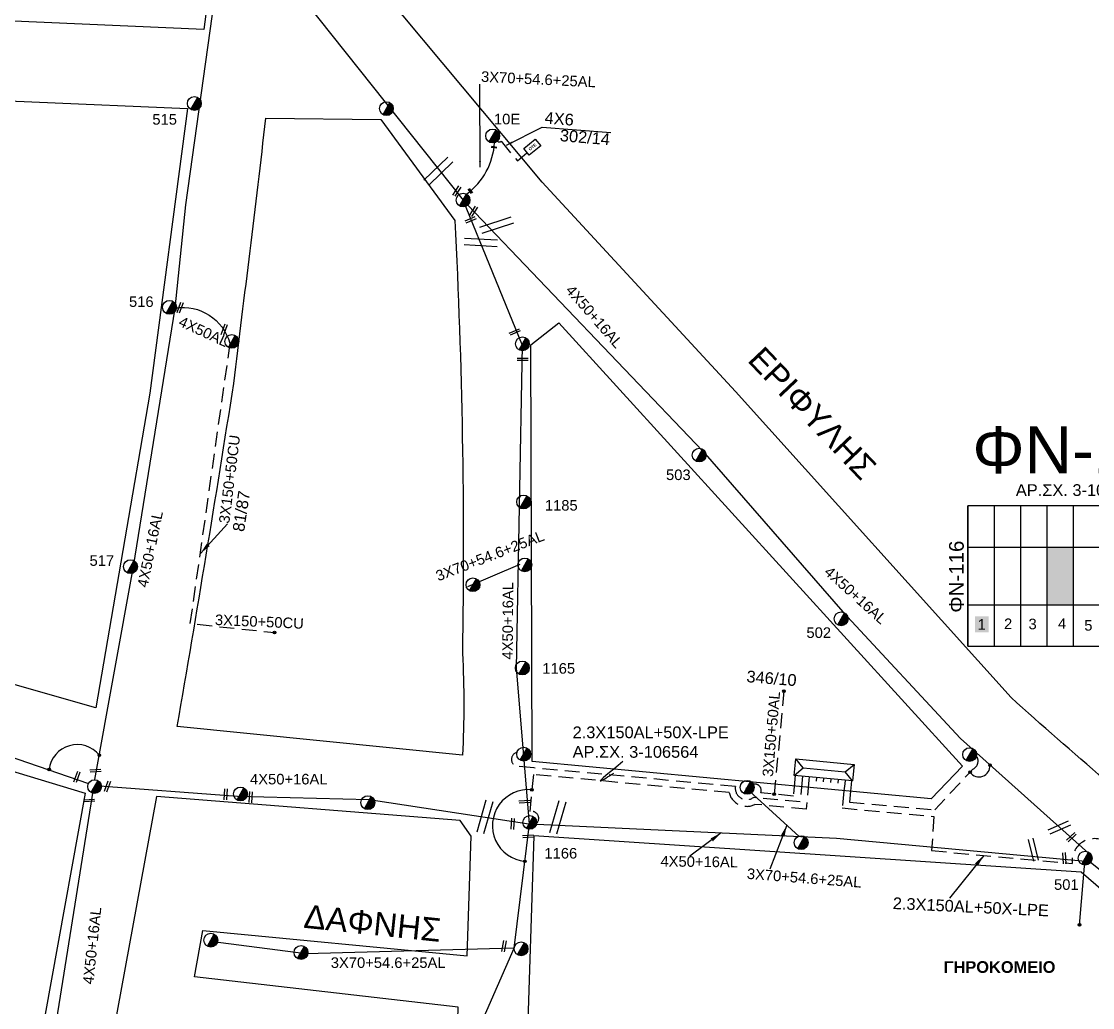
# Model space of a CAD drawing. Header units: millimetres. Extents: x 5010 to 7184, y -101 to 935.
# Drawn here: x 5499.9 to 5682.6, y 413.7 to 581.9 of the extents above; entities that cross this region are included whole.
import ezdxf
from ezdxf.enums import TextEntityAlignment as Align

# ---------------------------------------------------------------- set-up
doc = ezdxf.new("R2010")
doc.units = ezdxf.units.MM
doc.linetypes.add('DASHED', pattern=[19.05, 12.7, -6.35])
for name, color, linetype in [('Pillar OTE', 7, 'Continuous'), ('Ασφαλειοκιβώτια Χ.Τ 9 αναχωρήσεων', 7, 'Continuous'), ('Γέφυρες Εναερίου Δικτύου', 7, 'Continuous'), ('Γυμνά εναέρια ΧΤ και ΦΟΠ (3Φ)   4x50+16AL', 7, 'Continuous'), ('Επιγραφές - Σχήματα', 7, 'Continuous'), ('Καλώδια ΧΤ   3x150+50AL', 7, 'DASHED'), ('Καλώδια ΧΤ   3x150+50ALXLPE', 7, 'DASHED'), ('Καλώδια ΧΤ   3x150+50CU', 7, 'DASHED'), ('Καλώδια ΧΤ   3x150AL+50XLPE', 7, 'DASHED'), ('Καλώδια ΧΤ   4x50AL', 7, 'DASHED'), ('Μηχανική τομή', 7, 'Continuous'), ('Στύλος ΦΜ', 7, 'Continuous'), ('Στύλος ΦΜ @ 1', 7, 'Continuous'), ('Συνδέσεις', 7, 'Continuous'), ('Συνεστραμμένα ΧΤ   3x70+54.6+25AL', 7, 'SYN_LINE'), ('Συνεστραμμένα ΧΤ   4x120+25AL', 7, 'SYN_LINE'), ('Τομή', 7, 'Continuous'), ('Υποσταθμός πόλεως', 7, 'Continuous'), ('Υπόβαθρο ΔΕΗ', 7, 'Continuous'), ('Υπόγεια καλώδια Παροχών ΧΤ   4x6', 7, 'DASHED')]:
    doc.layers.add(name, color=color, linetype=linetype)
doc.styles.get("Standard").update_dxf_attribs({"font": 'arial.ttf'})
doc.linetypes.add('SYN_LINE', pattern='A,0.5,-0.0001,["/\\/\\/\\/",Standard,S=0.1,R=0,X=0,Y=-0.05],-0.25', length=0.7501)
doc.dimstyles.new('ISO-25', dxfattribs={"dimtxt": 2.5, "dimasz": 2.5, "dimexe": 1.25, "dimexo": 0.625, "dimtad": 1, "dimtxsty": 'Standard', "dimcen": 2.5, "dimaunit": 2, "dimazin": 0, "dimtfac": 1, "dimtmove": 0, "dimatfit": 3, "dimfxl": 1, "dimarcsym": 0})

# ---------------------------------------------------------------- blocks, each defined once
blk = doc.blocks.new('ΥΠΑΡΧΩΝ ΤΣΙΜΕΝΤΕΝΙΟΣ ΣΤΥΛΟΣ')
at = {"layer": 'Στύλος ΦΜ'}
blk.add_hatch(color=256, dxfattribs=at).paths.add_polyline_path([(-1.29, -2.28, 0.574793), (2.62, 0, 0.268822), (1.3, 2.27)])
blk.add_line((-1.29, -2.28), (1.3, 2.27), dxfattribs=at)
blk.add_circle((0, 0), 2.62, dxfattribs=at)
at = {"layer": 'Στύλος ΦΜ', "flags": 4}
for tag, p in [('ΑΡΙΘΜΟΣ', (-4.68, 8.05)), ('ΤΥΠΟΣ', (-4.91, 3.03))]:
    blk.add_attdef(tag, p, '', height=4, dxfattribs=at)
blk = doc.blocks.new('ΤΟΜΗ')
at = {"layer": 'Τομή', "ltscale": 40}
for p, q in [((-5.68, 0), (5.68, 0)), ((5.68, -2.33), (-5.68, -2.33))]:
    blk.add_line(p, q, dxfattribs=at)
blk = doc.blocks.new('ΜΗΧΑΝΙΚΗ ΤΟΜΗ')
at = {"layer": 'Μηχανική τομή', "ltscale": 40}
for p, q in [((-1.89, 0.78), (1.89, 0.78)), ((1.89, 0), (-1.89, 0))]:
    blk.add_line(p, q, dxfattribs=at)
blk = doc.blocks.new('_ΣΥΝΔΕΣΗ')
at = {"layer": 'Συνδέσεις', "linetype": 'SYN_LINE', "ltscale": 40}
blk.add_hatch(color=256, dxfattribs=at).paths.add_polyline_path([(0.5, -0.01, 1), (-0.5, -0.01, 1)])
at = {"layer": 'Συνδέσεις'}
blk.add_circle((0, -0.01), 0.5, dxfattribs=at)
blk = doc.blocks.new('ΥΠΟΣΤΑΘΜΟΣ ΠΟΛΕΩΣ 9 ΑΝΑΧΩΡΗΣΕΩΝ')
at = {"layer": 'Υποσταθμός πόλεως', "ltscale": 40}
for p, q in [((-9.63, -2.82), (-9.63, -4)), ((-7.12, -2.82), (-7.12, -4)), ((-4.84, -2.82), (-4.84, -4)), ((-2.36, -2.82), (-2.36, -4)), ((0.09, -2.82), (0.09, -4)), ((2.55, -2.82), (2.55, -4)), ((5.02, -2.82), (5.02, -4)), ((7.48, -2.82), (7.48, -4)), ((9.61, -2.82), (9.61, -4))]:
    blk.add_line(p, q, dxfattribs=at)
blk.add_lwpolyline([(-10.02, 2.82), (10.02, 2.82), (10.02, -2.82), (-10.02, -2.82)], close=True, dxfattribs=at)
for points in [[(-7.21, 0), (-10.02, 2.82)], [(-10.02, -2.82), (-7.21, 0)], [(-7.21, 0), (7.21, 0)], [(7.21, 0), (10.02, 2.82)], [(10.02, -2.82), (7.21, 0)]]:
    blk.add_lwpolyline(points, dxfattribs=at)
at = {"layer": 'Υποσταθμός πόλεως', "linetype": 'SYN_LINE', "ltscale": 40, "flags": 1}
for tag, p in [('ΜΕΤΑΣΧΗΜΑΤΙΣΜΟΣ', (10.79, 1.71)), ('ΙΣΧΥΣ', (10.77, -1.08)), ('ΑΡΙΘΜΟΣ', (10.89, -3.8))]:
    blk.add_attdef(tag, p, '', height=1.8, dxfattribs=at)
blk = doc.blocks.new('ΑΣΦΑΛΕΙΟΚΙΒΩΤΙΟ ΥΠΟΣΤΑΘΜΟΥ 9 ΑΝΑΧΩΡΗΣΕΩΝ')
at = {"layer": 'Ασφαλειοκιβώτια Χ.Τ 9 αναχωρήσεων', "ltscale": 40}
for p, q in [((-23.8, 40.36), (24.02, 40.36)), ((-9.72, 40.36), (-9.72, -40.64)), ((9.94, 40.36), (9.94, -40.64)), ((-23.8, 31.36), (24.02, 31.36)), ((-23.8, 22.36), (24.02, 22.36)), ((-23.8, 13.36), (24.02, 13.36)), ((-23.8, 4.36), (24.02, 4.36)), ((-23.8, -4.64), (24.02, -4.64)), ((-23.8, -13.64), (24.02, -13.64)), ((-23.8, -22.64), (24.02, -22.64)), ((-23.8, -31.64), (24.02, -31.64))]:
    blk.add_line(p, q, dxfattribs=at)
at = {"layer": 'Ασφαλειοκιβώτια Χ.Τ 9 αναχωρήσεων'}
blk.add_lwpolyline([(-23.8, -40.64), (24.02, -40.64), (24.02, 40.36), (-23.8, 40.36)], close=True, dxfattribs=at)
for s, p in [('1', (-18.22, 37.06)), ('2', (-18.02, 28.07)), ('3', (-18.09, 19.73)), ('4', (-17.94, 9.66)), ('5', (-18.55, 0.71)), ('6', (-18.4, -7.35)), ('7', (-18.34, -16.37)), ('8', (-18.19, -26.2)), ('9', (-18.02, -34.53))]:
    blk.add_text(s, height=3.6, rotation=270, dxfattribs=at).set_placement(p)
at = {"layer": 'Ασφαλειοκιβώτια Χ.Τ 9 αναχωρήσεων', "ltscale": 40}
for tag, height, p in [('ΟΝΟΜΑ', 5, (-0.16, 44.31)), ('ΚΕΙΜΕΝΟ 1', 2, (17.06, 35.59)), ('ΚΕΙΜΕΝΟ 2', 2, (17.06, 26.88)), ('ΚΕΙΜΕΝΟ 3', 2, (17.06, 17.69)), ('ΚΕΙΜΕΝΟ 4', 2, (17.06, 8.71)), ('ΚΕΙΜΕΝΟ 5', 2, (17.06, -0.13)), ('ΚΕΙΜΕΝΟ 6', 2, (17.06, -9.05)), ('ΚΕΙΜΕΝΟ 7', 2, (17.06, -18.13)), ('ΚΕΙΜΕΝΟ 8', 2, (17.06, -26.85)), ('ΚΕΙΜΕΝΟ 9', 2, (17.06, -35.99)), ('ΣΧ', 2, (-0.1, -42.64))]:
    blk.add_attdef(tag, text='', height=height, dxfattribs=at).set_placement(p, align=Align.MIDDLE_CENTER)
blk = doc.blocks.new('PILLAR ΟΤΕ')
at = {"layer": 'Pillar OTE', "ltscale": 40}
blk.add_lwpolyline([(-3.31, 2.02), (3.39, 2.02), (3.39, -1.99), (-3.31, -1.99)], close=True, dxfattribs=at)
at = {"layer": 'Pillar OTE', "insert": (-1.81, 0.71), "char_height": 1.3575, "width": 109.961, "attachment_point": 1}
blk.add_mtext('{\\fArial|b1|i0|c161|p34;OTE}', dxfattribs=at)

msp = doc.modelspace()

# ---------------------------------------------------------------- hatches: boundary and pattern name
at = {"layer": 'Καλώδια ΧΤ   3x150+50ALXLPE', "linetype": 'DASHED', "ltscale": 0.2}
h = msp.add_hatch(color=6, dxfattribs=at)
h.dxf.hatch_style = 1
h.paths.add_polyline_path([(5679.34, 492.25), (5674.84, 492.25), (5674.84, 482.43), (5679.34, 482.43)])
h = msp.add_hatch(color=30, dxfattribs=at)
h.dxf.hatch_style = 1
h.paths.add_polyline_path([(5662.54, 477.72), (5664.84, 477.72), (5664.84, 480.43), (5662.54, 480.43)])

# ---------------------------------------------------------------- linework, layer by layer
at = {"layer": 'Γέφυρες Εναερίου Δικτύου', "color": 4, "linetype": 'SYN_LINE', "ltscale": 10, "flags": 128}
msp.add_lwpolyline([(5680.35, 427.79), (5681.32, 439.21)], dxfattribs=at)
at = {"layer": 'Γυμνά εναέρια ΧΤ και ΦΟΠ (3Φ)   4x50+16AL', "color": 85, "flags": 128}
msp.add_lwpolyline([(5554.64, 730.34), (5551.34, 697.89), (5544.54, 655.58), (5535.15, 601.87), (5575.23, 551.4), (5576.04, 550.56)], dxfattribs=at)
at = {"layer": 'Γυμνά εναέρια ΧΤ και ΦΟΠ (3Φ)   4x50+16AL', "color": 6, "flags": 128}
for points in [[(5512.43, 452.59), (5519.03, 488.93), (5526.17, 533.01), (5527.95, 550.62), (5535.15, 601.87)], [(5459.33, 467.51), (5487.23, 460.25), (5511.36, 451.95)]]:
    msp.add_lwpolyline(points, dxfattribs=at)
at = {"layer": 'Γυμνά εναέρια ΧΤ και ΦΟΠ (3Φ)   4x50+16AL', "color": 1, "flags": 128}
msp.add_lwpolyline([(5586.57, 445.04), (5584.37, 471.6), (5585.37, 526.63), (5575.23, 551.4)], dxfattribs=at)
at = {"layer": 'Γυμνά εναέρια ΧΤ και ΦΟΠ (3Φ)   4x50+16AL', "color": 202, "flags": 128}
msp.add_lwpolyline([(5576.05, 550.56), (5616.1, 508.61), (5640.01, 481.2), (5660.04, 459.59), (5682.43, 439.57)], dxfattribs=at)
at = {"layer": 'Γυμνά εναέρια ΧΤ και ΦΟΠ (3Φ)   4x50+16AL', "color": 151, "flags": 128}
for points in [[(5512.52, 451.62), (5536.78, 449.8), (5559.23, 449.22), (5586.47, 445.05)], [(5512.15, 450.96), (5505.71, 410.34), (5500.19, 386.4)]]:
    msp.add_lwpolyline(points, dxfattribs=at)
at = {"layer": 'Γυμνά εναέρια ΧΤ και ΦΟΠ (3Φ)   4x50+16AL', "color": 62, "flags": 128}
msp.add_lwpolyline([(5584.14, 370.76), (5576.43, 406.77), (5583.96, 423.87), (5586.57, 445.04)], dxfattribs=at)
at = {"layer": 'Γυμνά εναέρια ΧΤ και ΦΟΠ (3Φ)   4x50+16AL', "color": 30, "flags": 128}
msp.add_lwpolyline([(5586.47, 445.05), (5586.57, 445.04), (5638.94, 442.6), (5681.4, 438.69)], dxfattribs=at)
at = {"layer": 'Επιγραφές - Σχήματα', "linetype": 'Continuous', "ltscale": 0.2}
for centre, radius, start, end in [((5509.45, 453.74), 4.83, 38.8591, 173.1571), ((5586.38, 444.76), 6.13, 84.2644, 264.4426)]:
    msp.add_arc(centre, radius, start, end, dxfattribs=at)
at = {"layer": 'Επιγραφές - Σχήματα', "color": 0, "ltscale": 0.2}
msp.add_arc((5663.23, 454.92), 1.86, 214.5096, 4.6557, dxfattribs=at)
at = {"layer": 'Επιγραφές - Σχήματα', "color": 0, "linetype": 'Continuous', "ltscale": 0.2}
msp.add_spline([(5602.51, 455.66), (5598.72, 452.4), (5600.93, 453.69)], degree=3, dxfattribs=at)
at = {"layer": 'Καλώδια ΧΤ   3x150+50ALXLPE', "color": 30, "linetype": 'DASHED', "ltscale": 0.2}
msp.add_line((5629.96, 467.7), (5628.29, 450.11), dxfattribs=at)
at = {"layer": 'Καλώδια ΧΤ   3x150+50CU', "color": 6, "linetype": 'DASHED', "ltscale": 0.2, "flags": 128}
msp.add_lwpolyline([(5535.48, 527), (5528.67, 479.21), (5543.08, 477.68)], dxfattribs=at)
at = {"layer": 'Καλώδια ΧΤ   3x150AL+50XLPE', "color": 1, "linetype": 'DASHED', "ltscale": 0.2}
msp.add_lwpolyline([(5633.08, 452.58), (5632.72, 448.79), (5624.74, 449.55, -0.666931), (5621.68, 451.42), (5587.33, 454.59), (5584.66, 454.84, -0.895715), (5584.44, 457.21)], format="xyb", dxfattribs=at)
at = {"layer": 'Καλώδια ΧΤ   3x150AL+50XLPE', "color": 202, "linetype": 'DASHED', "ltscale": 0.2}
msp.add_lwpolyline([(5641.41, 451.79), (5641.3, 450.61), (5641.13, 448.78), (5655.67, 447.42), (5662.15, 454.36, 0.474247), (5662.78, 456.65)], format="xyb", dxfattribs=at)
at = {"layer": 'Καλώδια ΧΤ   3x150AL+50XLPE', "color": 62, "linetype": 'DASHED', "ltscale": 0.2}
msp.add_lwpolyline([(5634.22, 452.48), (5633.75, 447.55), (5625, 448.38, -0.483118), (5620.6, 450.38), (5587.23, 453.46), (5587.23, 453.46), (5586.64, 447.12, -0.782332), (5587.78, 445.14)], format="xyb", dxfattribs=at)
at = {"layer": 'Καλώδια ΧΤ   3x150AL+50XLPE', "color": 30, "linetype": 'DASHED', "ltscale": 0.2}
msp.add_lwpolyline([(5631.83, 452.7), (5631.56, 449.8), (5626.01, 450.33, 0.617632), (5624.74, 451.79)], format="xyb", dxfattribs=at)
at = {"layer": 'Καλώδια ΧΤ   3x150AL+50XLPE', "color": 6, "linetype": 'DASHED', "ltscale": 0.2}
msp.add_lwpolyline([(5640.35, 451.89), (5640.17, 450.71), (5639.9, 447.76), (5655.52, 446.3), (5655.14, 440.49), (5679.11, 438.28, -0.633136), (5684.98, 441.92), (5715.51, 416.46)], format="xyb", dxfattribs=at)
at = {"layer": 'Καλώδια ΧΤ   4x50AL', "color": 6, "linetype": 'Continuous', "ltscale": 0.2, "flags": 128}
msp.add_lwpolyline([(5526.17, 533.01, -0.382362), (5535.48, 527, -1.398764)], format="xyb", dxfattribs=at)
at = {"layer": 'Συνεστραμμένα ΧΤ   3x70+54.6+25AL', "color": 1, "linetype": 'SYN_LINE', "ltscale": 10, "flags": 128}
msp.add_lwpolyline([(5584.93, 489.27), (5576, 485.48)], dxfattribs=at)
at = {"layer": 'Συνεστραμμένα ΧΤ   3x70+54.6+25AL', "color": 30, "linetype": 'SYN_LINE', "ltscale": 15, "flags": 128}
msp.add_lwpolyline([(5632.58, 442.9), (5623.46, 451.18)], dxfattribs=at)
at = {"layer": 'Συνεστραμμένα ΧΤ   3x70+54.6+25AL', "color": 62, "linetype": 'SYN_LINE', "ltscale": 20, "flags": 128}
msp.add_lwpolyline([(5583.96, 423.87), (5548.44, 422.87), (5532.18, 425.01)], dxfattribs=at)
at = {"layer": 'Συνεστραμμένα ΧΤ   3x70+54.6+25AL', "color": 85, "linetype": 'SYN_LINE', "ltscale": 8}
msp.add_arc((5568.92, 561.9), 11.71, 306.1604, 356.6661, dxfattribs=at)
at = {"layer": 'Συνεστραμμένα ΧΤ   4x120+25AL', "color": 2, "linetype": 'SYN_LINE', "ltscale": 20}
msp.add_lwpolyline([(5797.44, 340.39), (5778.33, 356.65), (5758.69, 372.11), (5728.31, 399.65), (5706.09, 419.24), (5681.32, 439.21)], dxfattribs=at)
at = {"layer": 'Υπόβαθρο ΔΕΗ', "flags": 128}
msp.add_lwpolyline([(5713.25, 688.76, 0.013123), (5709.06, 649.44, 0.032421), (5707.08, 608.27, 0.009172), (5705.72, 544.83, -0.000909), (5700.89, 439.11, -0.013266), (5668.68, 466.59), (5621.72, 518.75), (5588.75, 554.46), (5547.96, 603.32), (5566.18, 719.15), (5571.14, 722)], format="xyb", close=True, dxfattribs=at)
msp.add_lwpolyline([(5713.25, 688.76, 0.013123), (5709.06, 649.44, 0.032421), (5707.08, 608.27, 0.009172), (5705.72, 544.83, -0.000909), (5700.89, 439.11, -0.013266), (5668.68, 466.59), (5621.72, 518.75), (5588.75, 554.46), (5547.96, 603.32), (5566.18, 719.15), (5571.14, 722)], format="xyb", close=True, dxfattribs=at)
for points in [[(5485.07, 650.55), (5494.46, 649.78), (5533.71, 601.06), (5531.02, 580.53), (5476.54, 582.91)], [(5485.07, 650.55), (5494.46, 649.78), (5533.71, 601.06), (5531.02, 580.53), (5476.54, 582.91)], [(5475.1, 569.33), (5528.28, 567.01), (5521.81, 518.51), (5512.62, 464.85), (5462.78, 479.07), (5470.52, 535.74)], [(5475.1, 569.33), (5528.28, 567.01), (5521.81, 518.51), (5512.62, 464.85), (5462.78, 479.07), (5470.52, 535.74)], [(5522.98, 449.73), (5510.94, 383.97), (5573.31, 374.65), (5574.42, 413.81), (5529.42, 418.98), (5530.86, 426.85), (5575.94, 422.54), (5576.62, 442.94), (5574.76, 445.65)], [(5522.98, 449.73), (5510.94, 383.97), (5573.31, 374.65), (5574.42, 413.81), (5529.42, 418.98), (5530.86, 426.85), (5575.94, 422.54), (5576.62, 442.94), (5574.76, 445.65)], [(5587.3, 443.03), (5585.69, 393.91), (5585.03, 372.44), (5649.44, 368.2), (5729.99, 363.12), (5745.08, 373.96), (5746.77, 379.72), (5680.66, 436.79)], [(5587.3, 443.03), (5585.69, 393.91), (5585.03, 372.44), (5649.44, 368.2), (5729.99, 363.12), (5745.08, 373.96), (5746.77, 379.72), (5680.66, 436.79)]]:
    msp.add_lwpolyline(points, close=True, dxfattribs=at)
msp.add_lwpolyline([(5541.63, 565.36), (5561.2, 565.13), (5573.82, 547.94, -0.017367), (5575.13, 474.14, -0.026706), (5575.13, 456.74), (5526.51, 461.63, 0.003996), (5536.14, 520.13, 0.001375), (5541.63, 565.36, -1.444026)], format="xyb", dxfattribs=at)
msp.add_lwpolyline([(5541.63, 565.36), (5561.2, 565.13), (5573.82, 547.94, -0.017367), (5575.13, 474.14, -0.026706), (5575.13, 456.74), (5526.51, 461.63, 0.003996), (5536.14, 520.13, 0.001375), (5541.63, 565.36, -1.444026)], format="xyb", dxfattribs=at)
for points in [[(5588.71, 563.84), (5600.41, 562.95)], [(5586.81, 526.71), (5591.57, 530.51), (5660.43, 454.89), (5655.08, 449.32), (5587.02, 455.68), (5586.81, 526.71)], [(5586.81, 526.71), (5591.57, 530.51), (5660.43, 454.89), (5655.08, 449.32), (5587.02, 455.68), (5586.81, 526.71)], [(5460.3, 465.6), (5510.83, 450.29), (5499.33, 386.88), (5451.66, 393.78), (5460.3, 465.6)]]:
    msp.add_lwpolyline(points, dxfattribs=at)
at = {"layer": 'Υπόγεια καλώδια Παροχών ΧΤ   4x6', "color": 85, "linetype": 'DASHED', "ltscale": 0.2}
msp.add_lwpolyline([(5581, 561.66, 0.539965), (5581.73, 561.44), (5584.5, 558.12), (5586.13, 559.48)], format="xyb", dxfattribs=at)

# ---------------------------------------------------------------- block references
at = {"layer": 'Pillar OTE', "xscale": 0.375, "yscale": 0.375, "zscale": 0.375, "rotation": 38.94813752447912}
msp.add_blockref('PILLAR ΟΤΕ', (5587.03, 560.43), dxfattribs=at)
at = {"layer": 'Ασφαλειοκιβώτια Χ.Τ 9 αναχωρήσεων', "xscale": 0.5, "yscale": 0.5, "zscale": 0.5, "rotation": 90}
msp.add_blockref('ΑΣΦΑΛΕΙΟΚΙΒΩΤΙΟ ΥΠΟΣΤΑΘΜΟΥ 9 ΑΝΑΧΩΡΗΣΕΩΝ', (5681.52, 487.28), dxfattribs=at).add_auto_attribs({'ΟΝΟΜΑ': 'ΦΝ-116'})
at = {"layer": 'Μηχανική τομή'}
for p, xscale, yscale, zscale, rotation in [((5580.52, 560.32), 0.2500000000002005, 0.2500000000002005, 0.2500000000002005, 350.6898096769567), ((5574.35, 552.85), 0.5000000000000845, 0.5000000000000845, 0.5000000000000845, 57.05616101257897), ((5576.39, 552.89), 0.2500000000002005, 0.2500000000002005, 0.2500000000002005, 307.417771825569), ((5577.19, 549.39), 0.5000000000000845, 0.5000000000000845, 0.5000000000000845, 57.05616101257897), ((5576.6, 547.87), 0.500000000000115, 0.500000000000115, 0.500000000000115, 22.68883664659486), ((5527.18, 533), 0.4999999999999805, 0.4999999999999805, 0.4999999999999805, 69.8114535285916), ((5534.71, 529.27), 0.4999999999999805, 0.4999999999999805, 0.4999999999999805, 69.8114535285916), ((5584.12, 528.75), 0.500000000000115, 0.500000000000115, 0.500000000000115, 22.68883664659486), ((5585.42, 524.07), 0.5000000000000909, 0.5000000000000909, 0.5000000000000909, 1.19682204822616), ((5509.58, 453), 0.4999999999999805, 0.4999999999999805, 0.4999999999999805, 69.8114535285916), ((5512.58, 453.91), 0.4999999999999731, 0.4999999999999731, 0.4999999999999731, 3.571197073477891), ((5514.77, 451.37), 0.4999999999999805, 0.4999999999999805, 0.4999999999999805, 69.8114535285916), ((5534.96, 450.07), 0.4999999999999548, 0.4999999999999548, 0.4999999999999548, 85.96858479910239), ((5539.22, 449.6), 0.4999999999999548, 0.4999999999999548, 0.4999999999999548, 85.96858479910239), ((5511.48, 448.84), 0.4999999999999731, 0.4999999999999731, 0.4999999999999731, 3.571197073477891), ((5585.72, 449.04), 0.4999999999999872, 0.4999999999999872, 0.4999999999999872, 184.3384624183343), ((5583.88, 445.05), 0.4999999999999548, 0.4999999999999548, 0.4999999999999548, 85.96858479910239), ((5586.33, 443.12), 0.4999999999999872, 0.4999999999999872, 0.4999999999999872, 184.3384624183343), ((5679.11, 442.63), 0.5000000000001291, 0.5000000000001291, 0.5000000000001291, 42.53526481974995), ((5677.97, 439.2), 0.500000000000075, 0.500000000000075, 0.500000000000075, 94.24566345036376), ((5582.03, 424.23), 0.4999999999999756, 0.4999999999999756, 0.4999999999999756, 259.1774116379132)]:
    msp.add_blockref('ΜΗΧΑΝΙΚΗ ΤΟΜΗ', p, dxfattribs=dict(at, xscale=xscale, yscale=yscale, zscale=zscale, rotation=rotation))
at = {"layer": 'Στύλος ΦΜ @ 1', "ltscale": 40}
ref = msp.add_blockref('ΥΠΑΡΧΩΝ ΤΣΙΜΕΝΤΕΝΙΟΣ ΣΤΥΛΟΣ', (5529.42, 567.9), dxfattribs=dict(at, xscale=0.4499999999998181, yscale=0.4499999999998181, zscale=0.4499999999998181))
ref.add_attrib('ΤΥΠΟΣ', '515', (5522.26, 564.28), dxfattribs={"layer": 'Στύλος ΦΜ', "height": 1.8, "flags": 4})
at = {"layer": 'Στύλος ΦΜ @ 1', "ltscale": 40, "xscale": 0.4499999999998181, "yscale": 0.4499999999998181, "zscale": 0.4499999999998181}
for p in [(5562.17, 567.01), (5562.17, 567.01), (5575.24, 551.42), (5575.24, 551.42), (5535.82, 527.32), (5535.82, 527.32), (5585.36, 526.9), (5585.36, 526.9), (5585.78, 489.2), (5585.78, 489.2), (5576.93, 485.83), (5585.58, 456.93), (5661.62, 456.86), (5512.41, 451.41), (5512.41, 451.41), (5537.28, 450.15), (5537.28, 450.15), (5623.68, 451.28), (5623.68, 451.28), (5559, 448.67), (5559, 448.67), (5632.88, 441.85), (5532.22, 425.22), (5532.22, 425.22), (5547.61, 423.11), (5547.61, 423.11), (5585.13, 423.74), (5585.13, 423.74)]:
    msp.add_blockref('ΥΠΑΡΧΩΝ ΤΣΙΜΕΝΤΕΝΙΟΣ ΣΤΥΛΟΣ', p, dxfattribs=at)
at = {"layer": 'Στύλος ΦΜ @ 1', "ltscale": 40}
ref = msp.add_blockref('ΥΠΑΡΧΩΝ ΤΣΙΜΕΝΤΕΝΙΟΣ ΣΤΥΛΟΣ', (5580.29, 562.35), dxfattribs=dict(at, xscale=0.4499999999998181, yscale=0.4499999999998181, zscale=0.4499999999998181))
ref.add_attrib('ΤΥΠΟΣ', '10Ε', (5580.51, 564.33), dxfattribs={"layer": 'Στύλος ΦΜ', "height": 1.8, "flags": 4})
ref = msp.add_blockref('ΥΠΑΡΧΩΝ ΤΣΙΜΕΝΤΕΝΙΟΣ ΣΤΥΛΟΣ', (5525.17, 533.13), dxfattribs=dict(at, xscale=0.4499999999998181, yscale=0.4499999999998181, zscale=0.4499999999998181))
ref.add_attrib('ΤΥΠΟΣ', '516', (5518.28, 533.2), dxfattribs={"layer": 'Στύλος ΦΜ', "height": 1.8, "flags": 4})
ref = msp.add_blockref('ΥΠΑΡΧΩΝ ΤΣΙΜΕΝΤΕΝΙΟΣ ΣΤΥΛΟΣ', (5615.51, 507.94), dxfattribs=dict(at, xscale=0.4499999999998181, yscale=0.4499999999998181, zscale=0.4499999999998181))
ref.add_attrib('ΤΥΠΟΣ', '503', (5609.85, 503.68), dxfattribs={"layer": 'Στύλος ΦΜ', "height": 1.8, "flags": 4})
ref = msp.add_blockref('ΥΠΑΡΧΩΝ ΤΣΙΜΕΝΤΕΝΙΟΣ ΣΤΥΛΟΣ', (5615.51, 507.94), dxfattribs=dict(at, xscale=0.4499999999998181, yscale=0.4499999999998181, zscale=0.4499999999998181))
ref.add_attrib('ΤΥΠΟΣ', '503', (5609.85, 503.68), dxfattribs={"layer": 'Στύλος ΦΜ', "height": 1.8, "flags": 4})
ref = msp.add_blockref('ΥΠΑΡΧΩΝ ΤΣΙΜΕΝΤΕΝΙΟΣ ΣΤΥΛΟΣ', (5585.57, 499.94), dxfattribs=dict(at, xscale=0.4499999999998181, yscale=0.4499999999998181, zscale=0.4499999999998181))
ref.add_attrib('ΤΥΠΟΣ', '1185', (5589.19, 498.47), dxfattribs={"layer": 'Στύλος ΦΜ', "height": 1.8, "flags": 4})
ref = msp.add_blockref('ΥΠΑΡΧΩΝ ΤΣΙΜΕΝΤΕΝΙΟΣ ΣΤΥΛΟΣ', (5585.57, 499.94), dxfattribs=dict(at, xscale=0.4499999999998181, yscale=0.4499999999998181, zscale=0.4499999999998181))
ref.add_attrib('ΤΥΠΟΣ', '1185', (5589.19, 498.47), dxfattribs={"layer": 'Στύλος ΦΜ', "height": 1.8, "flags": 4})
ref = msp.add_blockref('ΥΠΑΡΧΩΝ ΤΣΙΜΕΝΤΕΝΙΟΣ ΣΤΥΛΟΣ', (5518.52, 488.91), dxfattribs=dict(at, xscale=0.4499999999998181, yscale=0.4499999999998181, zscale=0.4499999999998181))
ref.add_attrib('ΤΥΠΟΣ', '517', (5511.55, 489.05), dxfattribs={"layer": 'Στύλος ΦΜ', "height": 1.8, "flags": 4})
ref = msp.add_blockref('ΥΠΑΡΧΩΝ ΤΣΙΜΕΝΤΕΝΙΟΣ ΣΤΥΛΟΣ', (5518.52, 488.91), dxfattribs=dict(at, xscale=0.4499999999998181, yscale=0.4499999999998181, zscale=0.4499999999998181))
ref.add_attrib('ΤΥΠΟΣ', '517', (5511.55, 489.05), dxfattribs={"layer": 'Στύλος ΦΜ', "height": 1.8, "flags": 4})
ref = msp.add_blockref('ΥΠΑΡΧΩΝ ΤΣΙΜΕΝΤΕΝΙΟΣ ΣΤΥΛΟΣ', (5639.7, 480.02), dxfattribs=dict(at, xscale=0.4499999999998181, yscale=0.4499999999998181, zscale=0.4499999999998181))
ref.add_attrib('ΤΥΠΟΣ', '502', (5633.79, 476.76), dxfattribs={"layer": 'Στύλος ΦΜ', "height": 1.8, "flags": 4})
ref = msp.add_blockref('ΥΠΑΡΧΩΝ ΤΣΙΜΕΝΤΕΝΙΟΣ ΣΤΥΛΟΣ', (5585.35, 471.63), dxfattribs=dict(at, xscale=0.4499999999998181, yscale=0.4499999999998181, zscale=0.4499999999998181))
ref.add_attrib('ΤΥΠΟΣ', '1165', (5588.75, 470.66), dxfattribs={"layer": 'Στύλος ΦΜ', "height": 1.8, "flags": 4})
ref = msp.add_blockref('ΥΠΑΡΧΩΝ ΤΣΙΜΕΝΤΕΝΙΟΣ ΣΤΥΛΟΣ', (5585.35, 471.63), dxfattribs=dict(at, xscale=0.4499999999998181, yscale=0.4499999999998181, zscale=0.4499999999998181))
ref.add_attrib('ΤΥΠΟΣ', '1165', (5588.75, 470.66), dxfattribs={"layer": 'Στύλος ΦΜ', "height": 1.8, "flags": 4})
ref = msp.add_blockref('ΥΠΑΡΧΩΝ ΤΣΙΜΕΝΤΕΝΙΟΣ ΣΤΥΛΟΣ', (5586.61, 445.3), dxfattribs=dict(at, xscale=0.4499999999998181, yscale=0.4499999999998181, zscale=0.4499999999998181))
ref.add_attrib('ΤΥΠΟΣ', '1166', (5589.11, 439.14), dxfattribs={"layer": 'Στύλος ΦΜ', "height": 1.8, "flags": 4})
ref = msp.add_blockref('ΥΠΑΡΧΩΝ ΤΣΙΜΕΝΤΕΝΙΟΣ ΣΤΥΛΟΣ', (5586.61, 445.3), dxfattribs=dict(at, xscale=0.4499999999998181, yscale=0.4499999999998181, zscale=0.4499999999998181))
ref.add_attrib('ΤΥΠΟΣ', '1166', (5589.11, 439.14), dxfattribs={"layer": 'Στύλος ΦΜ', "height": 1.8, "flags": 4})
ref = msp.add_blockref('ΥΠΑΡΧΩΝ ΤΣΙΜΕΝΤΕΝΙΟΣ ΣΤΥΛΟΣ', (5681.32, 439.21), dxfattribs=dict(at, xscale=0.4499999999998181, yscale=0.4499999999998181, zscale=0.4499999999998181))
ref.add_attrib('ΤΥΠΟΣ', '501', (5676.01, 433.8), dxfattribs={"layer": 'Στύλος ΦΜ', "height": 1.8, "flags": 4})
at = {"layer": 'Συνδέσεις', "xscale": 0.4500000000000455, "yscale": 0.4500000000000455, "zscale": 0.4500000000000455}
for p in [(5543.08, 477.68), (5629.96, 467.7), (5513.22, 456.78), (5665.09, 455.08), (5504.66, 454.32), (5661.69, 453.87), (5586.99, 450.86), (5628.29, 450.12), (5585.78, 438.67), (5680.35, 427.83)]:
    msp.add_blockref('_ΣΥΝΔΕΣΗ', p, dxfattribs=at)
at = {"layer": 'Τομή'}
for p, xscale, yscale, zscale, rotation in [((5570.62, 556.79), 0.4999999999999628, 0.4999999999999628, 0.4999999999999628, 43.93399506860626), ((5570.62, 556.79), 0.4999999999999628, 0.4999999999999628, 0.4999999999999628, 43.93399506860626), ((5580.77, 547.7), 0.5000000000000189, 0.5000000000000189, 0.5000000000000189, 18.18474478107882), ((5578.3, 544.78), 0.4999999999999629, 0.4999999999999629, 0.4999999999999629, 356.9897758558556), ((5578.3, 544.78), 0.4999999999999629, 0.4999999999999629, 0.4999999999999629, 356.9897758558556), ((5578.41, 446.43), 0.5000000000000251, 0.5000000000000251, 0.5000000000000251, 73.8836523681028), ((5590.84, 446.33), 0.5000000000000251, 0.5000000000000251, 0.5000000000000251, 73.8836523681028), ((5676.74, 444.78), 0.3374047317562148, 0.3374047317562148, 0.3374047317562148, 23.77277647289974), ((5672.09, 440.54), 0.3374047317562147, 0.3374047317562147, 0.3374047317562147, 103.8535090405166)]:
    msp.add_blockref('ΤΟΜΗ', p, dxfattribs=dict(at, xscale=xscale, yscale=yscale, zscale=zscale, rotation=rotation))
at = {"layer": 'Υποσταθμός πόλεως', "xscale": 0.5, "yscale": 0.5, "zscale": 0.5, "rotation": 354.5710519895202}
msp.add_blockref('ΥΠΟΣΤΑΘΜΟΣ ΠΟΛΕΩΣ 9 ΑΝΑΧΩΡΗΣΕΩΝ', (5636.81, 454.24), dxfattribs=at)

# ---------------------------------------------------------------- texts
at = {"layer": 'Γυμνά εναέρια ΧΤ και ΦΟΠ (3Φ)   4x50+16AL'}
for rotation, p in [(311.0361, (5597.63, 531.57)), (78.3971, (5521.87, 491.9)), (318.0051, (5642.19, 484.04)), (89.5783, (5582.86, 479.68)), (359.3344, (5615.51, 438.61)), (83.9853, (5511.98, 424.28))]:
    msp.add_text('4X50+16AL', height=1.8, rotation=rotation, dxfattribs=at).set_placement(p, align=Align.MIDDLE)
msp.add_text('4X50+16AL', height=1.8, dxfattribs=at).set_placement((5545.52, 452.68), align=Align.MIDDLE)
at = {"layer": 'Επιγραφές - Σχήματα', "linetype": 'DASHED', "ltscale": 0.2, "attachment_point": 1}
for s, insert, char_height, width, rotation in [('4Χ6', (5589.25, 566.49), 2, 17.7581, 355.3123), ('302/14', (5591.85, 563.47), 2, 17.7581, 355.3123), ('ΕΡΙΦΥΛΗΣ', (5626.48, 526.77), 4, 17.2922, 313.5183), ('81/87', (5535.92, 495.06), 2, 17.7581, 81.5517), ('346/10', (5623.67, 471.22), 2, 17.7581, 355.3123), ('ΔΑΦΝΗΣ', (5548.37, 431.33), 4, 17.2922, 354.0423)]:
    msp.add_mtext(s, dxfattribs=dict(at, insert=insert, char_height=char_height, width=width, rotation=rotation))
at = {"layer": 'Επιγραφές - Σχήματα', "linetype": 'DASHED', "ltscale": 0.2, "insert": (5662.08, 512.82), "char_height": 8, "width": 24.9768, "attachment_point": 1}
msp.add_mtext('ΦΝ-116', dxfattribs=at)
at = {"layer": 'Επιγραφές - Σχήματα', "color": 1, "linetype": 'Continuous', "ltscale": 0.2, "insert": (5657.19, 421.64), "char_height": 2, "width": 12.6288, "attachment_point": 1}
msp.add_mtext('{\\fArial|b1|i0|c161|p34;ΓΗΡΟΚΟΜΕΙΟ}', dxfattribs=at)
at = {"layer": 'Καλώδια ΧΤ   3x150+50AL', "ltscale": 0.2}
msp.add_text('3X150+50AL', height=1.8, rotation=85.1175, dxfattribs=at).set_placement((5627.79, 460.38), align=Align.MIDDLE)
at = {"layer": 'Καλώδια ΧΤ   3x150+50ALXLPE', "color": 0, "linetype": 'DASHED', "ltscale": 0.2, "char_height": 2, "attachment_point": 1}
for s, width, insert in [('ΑΡ.ΣΧ. 3-106564', 21.8068, (5669.5, 502.97)), ('2.3X150AL+50X-LPE\\PΑΡ.ΣΧ. 3-106564', 29.2091, (5593.92, 461.66))]:
    msp.add_mtext_dynamic_manual_height_columns(s, width=width, gutter_width=10, heights=[0], dxfattribs=dict(at, insert=insert))
at = {"layer": 'Καλώδια ΧΤ   3x150+50ALXLPE', "color": 0, "linetype": 'DASHED', "ltscale": 0.2, "insert": (5648.57, 432.54), "char_height": 2, "attachment_point": 1, "rotation": 357.2605}
msp.add_mtext_dynamic_manual_height_columns('2.3X150AL+50X-LPE', width=29.2091, gutter_width=10, heights=[0], dxfattribs=at)
at = {"layer": 'Καλώδια ΧΤ   3x150+50CU', "ltscale": 0.2}
for rotation, p in [(82.941, (5535.41, 503.83)), (357.5128, (5540.51, 479.54))]:
    msp.add_text('3X150+50CU', height=1.8, rotation=rotation, dxfattribs=at).set_placement(p, align=Align.MIDDLE)
at = {"layer": 'Καλώδια ΧΤ   4x50AL', "ltscale": 0.2}
msp.add_text('4X50AL', height=1.8, rotation=335.397, dxfattribs=at).set_placement((5531.01, 529), align=Align.MIDDLE)
at = {"layer": 'Συνεστραμμένα ΧΤ   3x70+54.6+25AL', "ltscale": 20}
for rotation, p in [(357.1929, (5588.09, 572.02)), (21.1305, (5579.82, 490.77)), (355.5669, (5633.41, 435.83))]:
    msp.add_text('3X70+54.6+25AL', height=1.8, rotation=rotation, dxfattribs=at).set_placement(p, align=Align.MIDDLE)
msp.add_text('3X70+54.6+25AL', height=1.8, dxfattribs=at).set_placement((5562.47, 421.39), align=Align.MIDDLE)

# ---------------------------------------------------------------- leaders
at = {"layer": 'Επιγραφές - Σχήματα', "ltscale": 40}
for points, override in [([(5578.13, 557.05), (5578.09, 571.18)], {"dimasz": 1, "dimtad": 0}), ([(5582.67, 560.79), (5588.71, 563.84)], {"dimasz": 1, "dimtad": 0}), ([(5530.45, 491.15), (5535.05, 496.23)], {"dimasz": 2, "dimtad": 0}), ([(5630.45, 444.83), (5627.56, 437.32)], {"dimasz": 2, "dimtad": 0}), ([(5619.25, 443.52), (5613.91, 439.52)], {"dimasz": 2, "dimtad": 0}), ([(5664.02, 439.67), (5658.21, 432.37)], {"dimasz": 2, "dimtad": 0})]:
    msp.add_leader(points, dimstyle='ISO-25', override=override, dxfattribs=at)

doc.saveas('drawing.dxf')
